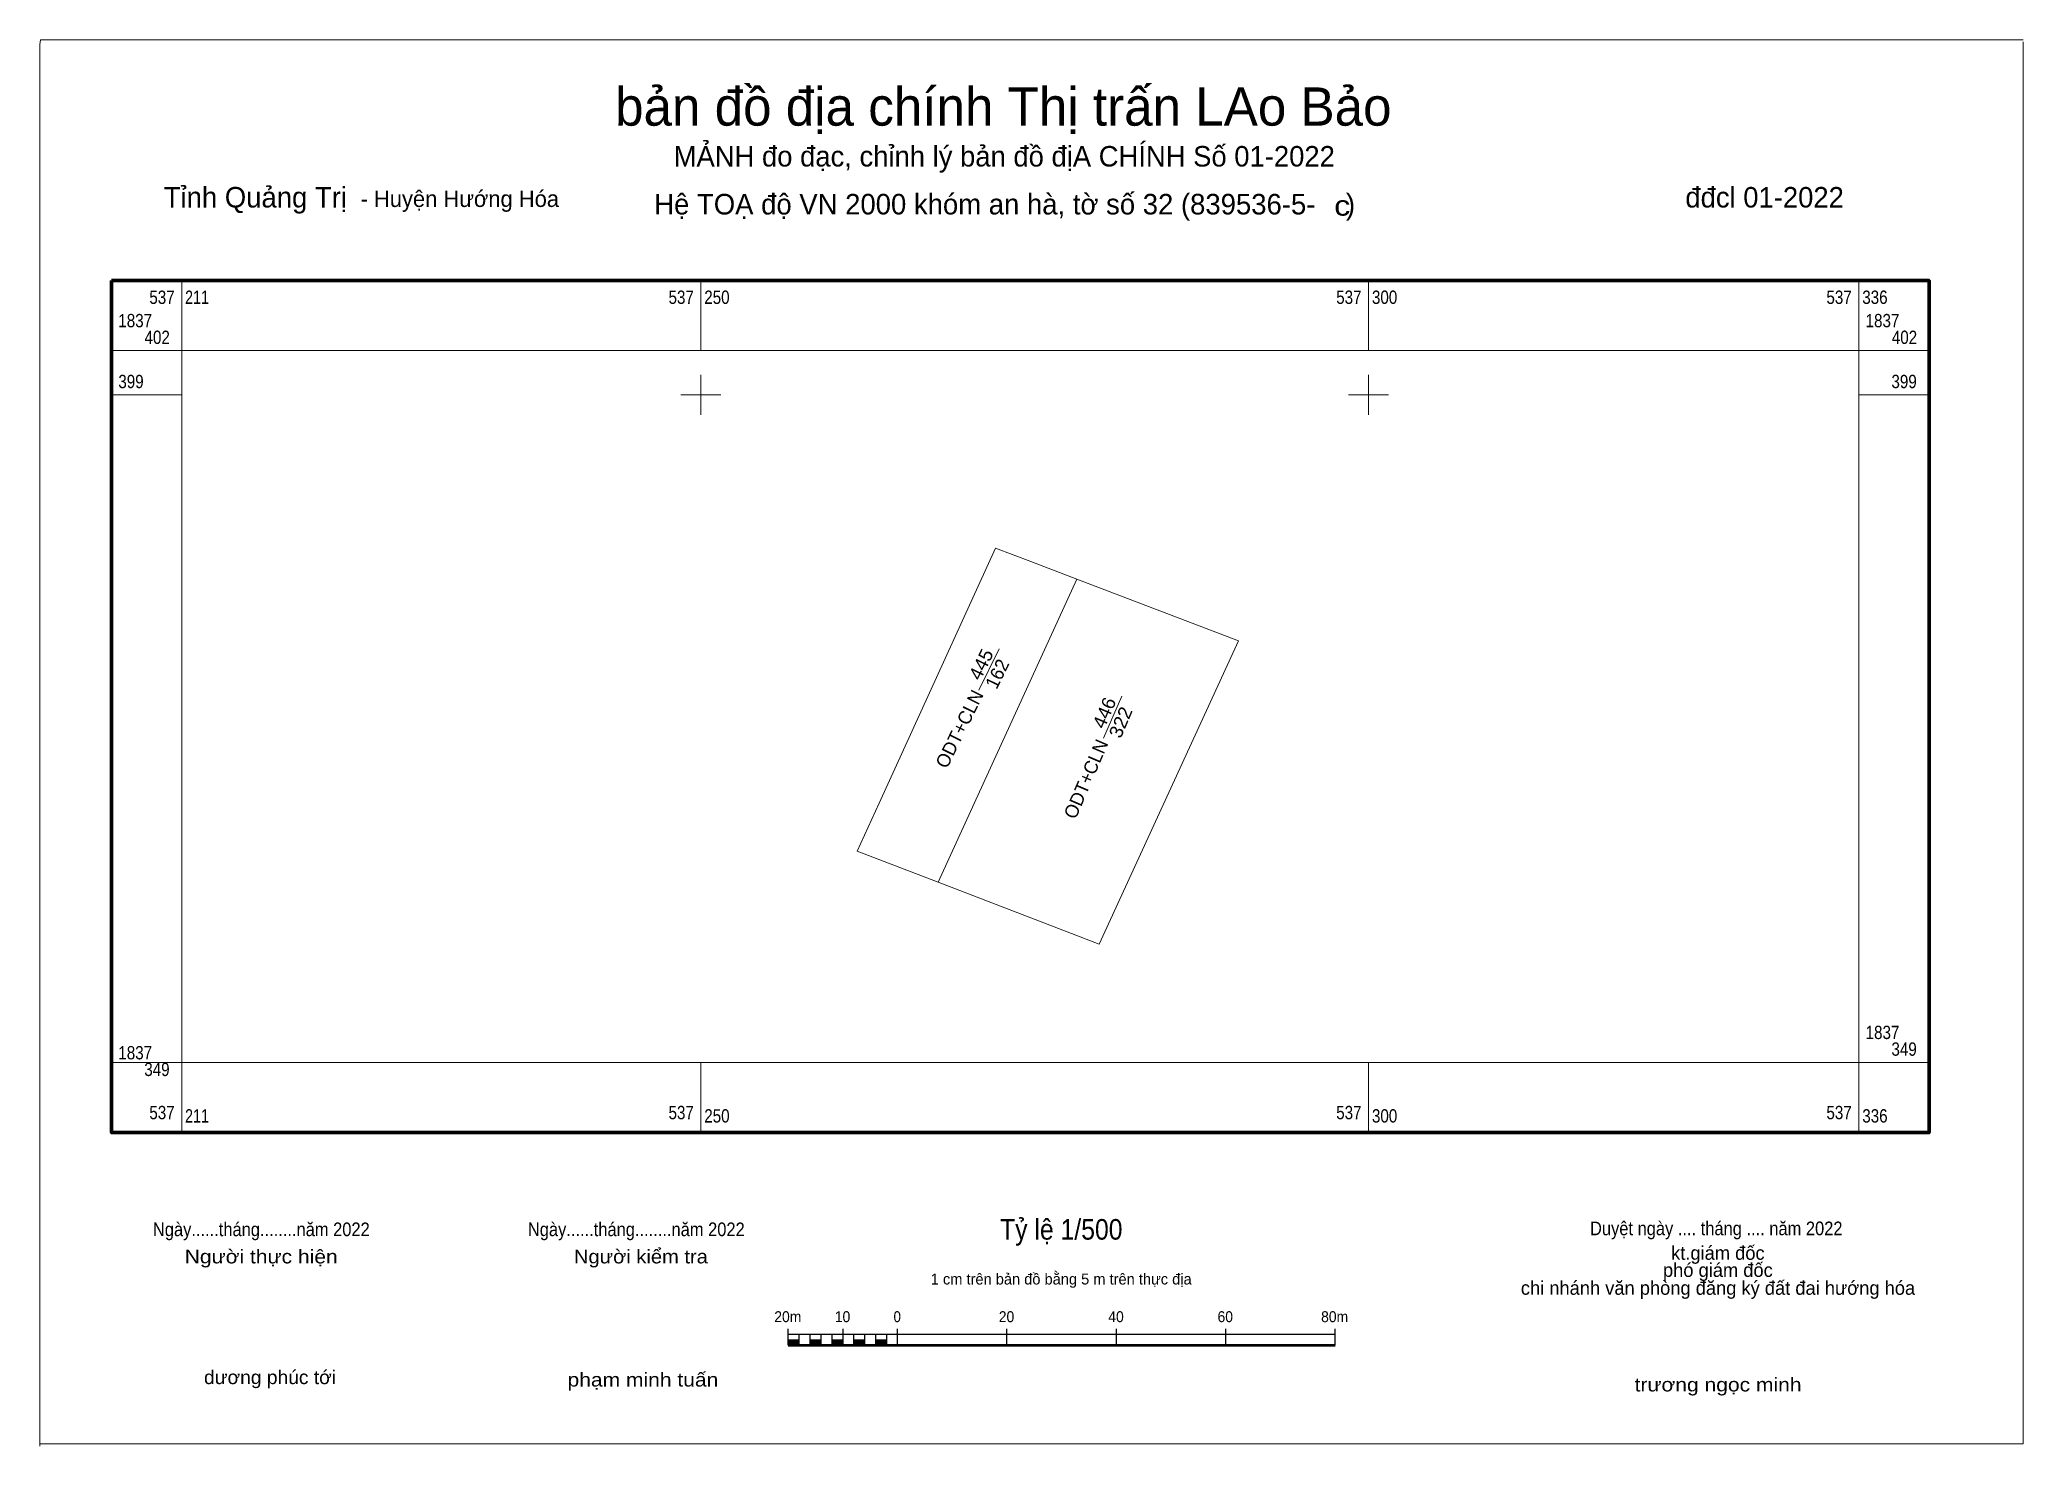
# Model space of a CAD drawing. Header units: metres. Extents: x 537200 to 537349, y 1837321 to 1837426.
import ezdxf
from ezdxf.enums import TextEntityAlignment as Align

# ---------------------------------------------------------------- set-up
doc = ezdxf.new("R2010")
doc.units = ezdxf.units.M
doc.header["$LTSCALE"] = 0.4
for name, color, linetype, lineweight in [('10', 7, 'Continuous', 13), ('11', 7, 'Continuous', 13), ('13', 7, 'Continuous', 13), ('2', 7, 'Continuous', 25), ('63', 7, 'Continuous', 13), ('9', 7, 'Continuous', 13)]:
    doc.layers.add(name, color=color, linetype=linetype, lineweight=lineweight)
doc.layers.add('4', color=7, linetype='Continuous')

msp = doc.modelspace()

# ---------------------------------------------------------------- hatches: boundary and pattern name
at = {"layer": '2'}
for points in [[(537256.54, 1837328.42), (537257.36, 1837328.42), (537257.36, 1837328.83), (537256.54, 1837328.83)], [(537258.18, 1837328.42), (537259, 1837328.42), (537259, 1837328.83), (537258.18, 1837328.83)], [(537259.82, 1837328.42), (537260.64, 1837328.42), (537260.64, 1837328.83), (537259.82, 1837328.83)], [(537261.45, 1837328.42), (537262.27, 1837328.42), (537262.27, 1837328.83), (537261.45, 1837328.83)], [(537263.09, 1837328.42), (537263.91, 1837328.42), (537263.91, 1837328.83), (537263.09, 1837328.83)]]:
    msp.add_hatch(color=256, dxfattribs=at).paths.add_polyline_path(points)

# ---------------------------------------------------------------- linework, layer by layer
at = {"layer": '10'}
for points in [[(537267.77, 1837363.09), (537261.7, 1837365.42), (537263.34, 1837369.02), (537272.07, 1837388.12), (537274.71, 1837387.11), (537278.14, 1837385.8)], [(537267.77, 1837363.09), (537274.71, 1837360.42), (537279.83, 1837358.45), (537290.25, 1837381.17), (537278.14, 1837385.8)]]:
    msp.add_lwpolyline(points, dxfattribs=at)
at = {"layer": '11'}
msp.add_line((537200.53, 1837426.2), (537349.03, 1837426.2), dxfattribs=at)
for points in [[(537200.48, 1837320.85), (537200.48, 1837425.85), (537200.53, 1837426.2)], [(537349.03, 1837426.04), (537349.03, 1837321.04), (537200.53, 1837321.04)]]:
    msp.add_lwpolyline(points, dxfattribs=at)
at = {"layer": '13'}
for p, q in [((537270.8, 1837377.49), (537272.33, 1837380.57)), ((537280.15, 1837373.88), (537281.51, 1837377.04))]:
    msp.add_line(p, q, dxfattribs=at)
at = {"layer": '2'}
for p, q in [((537256.54, 1837328.42), (537256.54, 1837329.65)), ((537256.54, 1837329.24), (537297.49, 1837329.24)), ((537257.36, 1837328.42), (537257.36, 1837329.24)), ((537258.18, 1837328.42), (537258.18, 1837329.24)), ((537259, 1837328.42), (537259, 1837329.24)), ((537259.82, 1837328.42), (537259.82, 1837329.24)), ((537260.64, 1837328.42), (537260.64, 1837329.65)), ((537261.45, 1837328.42), (537261.45, 1837329.24)), ((537262.27, 1837328.42), (537262.27, 1837329.24)), ((537263.09, 1837328.42), (537263.09, 1837329.24)), ((537263.91, 1837328.42), (537263.91, 1837329.24)), ((537264.73, 1837328.42), (537264.73, 1837329.65)), ((537272.92, 1837328.42), (537272.92, 1837329.65)), ((537281.11, 1837328.42), (537281.11, 1837329.65)), ((537289.3, 1837328.42), (537289.3, 1837329.65)), ((537297.49, 1837328.42), (537297.49, 1837329.65))]:
    msp.add_line(p, q, dxfattribs=at)
at = {"layer": '2', "lineweight": 53}
msp.add_line((537256.54, 1837328.42), (537297.49, 1837328.42), dxfattribs=at)
at = {"layer": '2', "lineweight": 13}
for points in [[(537256.54, 1837328.42), (537257.36, 1837328.42), (537257.36, 1837328.83), (537256.54, 1837328.83)], [(537258.18, 1837328.42), (537259, 1837328.42), (537259, 1837328.83), (537258.18, 1837328.83)], [(537259.82, 1837328.42), (537260.64, 1837328.42), (537260.64, 1837328.83), (537259.82, 1837328.83)], [(537261.45, 1837328.42), (537262.27, 1837328.42), (537262.27, 1837328.83), (537261.45, 1837328.83)], [(537263.09, 1837328.42), (537263.91, 1837328.42), (537263.91, 1837328.83), (537263.09, 1837328.83)]]:
    msp.add_lwpolyline(points, close=True, dxfattribs=at)
at = {"layer": '63'}
for p, q in [((537211.12, 1837402.91), (537211.12, 1837408.16)), ((537250, 1837402.91), (537250, 1837408.16)), ((537300, 1837402.91), (537300, 1837408.16)), ((537336.72, 1837402.91), (537336.72, 1837408.16)), ((537211.12, 1837402.91), (537205.87, 1837402.91)), ((537336.72, 1837402.91), (537341.97, 1837402.91)), ((537250, 1837398.1), (537250, 1837401.1)), ((537300, 1837398.1), (537300, 1837401.1)), ((537211.12, 1837399.6), (537205.87, 1837399.6)), ((537248.5, 1837399.6), (537251.5, 1837399.6)), ((537298.5, 1837399.6), (537301.5, 1837399.6)), ((537336.72, 1837399.6), (537341.97, 1837399.6)), ((537211.12, 1837349.6), (537205.87, 1837349.6)), ((537211.12, 1837349.6), (537205.87, 1837349.6)), ((537211.12, 1837349.6), (537211.12, 1837344.35)), ((537250, 1837349.6), (537250, 1837344.35)), ((537300, 1837349.6), (537300, 1837344.35)), ((537336.72, 1837349.6), (537336.72, 1837344.35)), ((537336.72, 1837349.6), (537341.97, 1837349.6)), ((537336.72, 1837349.6), (537341.97, 1837349.6))]:
    msp.add_line(p, q, dxfattribs=at)
at = {"layer": '63', "lineweight": 70}
msp.add_lwpolyline([(537205.87, 1837408.16), (537341.97, 1837408.16), (537341.97, 1837344.35), (537205.87, 1837344.35)], close=True, dxfattribs=at)
at = {"layer": '63'}
msp.add_lwpolyline([(537211.12, 1837402.91), (537336.72, 1837402.91), (537336.72, 1837349.6), (537211.12, 1837349.6)], close=True, dxfattribs=at)
at = {"layer": '9'}
msp.add_line((537267.77, 1837363.09), (537278.14, 1837385.8), dxfattribs=at)

# ---------------------------------------------------------------- texts
at = {"layer": '13', "width": 1.05}
for s, rotation, p in [('445', 63.657, (537271.4314, 1837379.1931)), ('446', 66.724, (537280.6656, 1837375.5924))]:
    msp.add_text(s, height=1, rotation=rotation, dxfattribs=at).set_placement(p, align=Align.CENTER)
at = {"layer": '2'}
for s, height, p in [('bản đồ địa chính Thị trấn LAo Bảo', 2.865, (537272.645, 1837419.76)), ('MẢNH đo đạc, chỉnh lý bản đồ địA CHÍNH Số 01-2022', 1.535, (537272.715, 1837416.7)), ('Hệ TOẠ độ VN 2000 khóm an hà, tờ số 32 (839536-5-    )', 1.539, (537272.745, 1837413.11)), ('kt.giám đốc', 1.024, (537326.155, 1837334.82)), ('1 cm trên bản đồ bằng 5 m trên thực địa', 0.8188, (537276.98, 1837332.97)), ('chi nhánh văn phòng đăng ký đất đai hướng hóa', 1.024, (537326.165, 1837332.2)), ('phó giám đốc', 1.024, (537326.155, 1837333.54))]:
    msp.add_text(s, height=height, dxfattribs=at).set_placement(p, align=Align.CENTER)
for s, height, p in [('Tỉnh Quảng Trị ', 1.539, (537209.77, 1837413.63)), ('- Huyện Hướng Hóa', 1.228, (537224.51, 1837413.67))]:
    msp.add_text(s, height=height, dxfattribs=at).set_placement(p)
msp.add_text(' đđcl 01-2022', height=1.535, dxfattribs=at).set_placement((537335.59, 1837413.63), align=Align.RIGHT)
for rotation, p in [(63.657, (537271.2052, 1837377.1663)), (66.724, (537280.5343, 1837373.5149))]:
    msp.add_text('ODT+CLN', height=1, rotation=rotation, dxfattribs=at).set_placement(p, align=Align.RIGHT)
for s, height, width, p in [('Tỷ lệ 1/500', 1.54, 0.9, (537276.985, 1837336.33)), ('Duyệt ngày .... tháng .... năm 2022', 1.024, 0.9, (537326.035, 1837336.66)), ('Ngày......tháng........năm 2022', 1.024, 0.9, (537217.08, 1837336.59)), ('Ngày......tháng........năm 2022', 1.024, 0.9, (537245.16, 1837336.59)), ('Người thực hiện', 1.024, 1.15, (537217.07, 1837334.55)), ('Người kiểm tra', 1.024, 1.1, (537245.505, 1837334.55)), ('20m', 0.8188, 0.95, (537256.505, 1837330.15)), ('10', 0.8188, 0.95, (537260.605, 1837330.15)), ('0', 0.8188, 0.9, (537264.7, 1837330.15)), ('20', 0.8188, 0.95, (537272.885, 1837330.15)), ('40', 0.8188, 0.95, (537281.085, 1837330.15)), ('60', 0.8188, 0.95, (537289.265, 1837330.15)), ('80m', 0.8188, 0.95, (537297.455, 1837330.15)), ('dương phúc tới', 1.024, 1.05, (537217.73, 1837325.51)), ('phạm minh tuấn', 1.024, 1.15, (537245.655, 1837325.33)), ('trương ngọc minh', 1.024, 1.15, (537326.17, 1837324.96))]:
    msp.add_text(s, height=height, dxfattribs=dict(at, width=width)).set_placement(p, align=Align.CENTER)
at = {"layer": '4'}
msp.add_text(' 162', height=1, rotation=63.657, dxfattribs=at).set_placement((537272.5531, 1837378.3181), align=Align.CENTER)
at = {"layer": '4', "width": 1.05}
msp.add_text('322', height=1, rotation=66.724, dxfattribs=at).set_placement((537281.8878, 1837374.8774), align=Align.CENTER)
at = {"layer": '63', "width": 1.2}
msp.add_text('c', height=1.5, dxfattribs=at).set_placement((537298.025, 1837413.02), align=Align.CENTER)
at = {"layer": '63', "width": 0.85}
for s, p in [('537', (537210.59, 1837406.41)), ('537', (537249.47, 1837406.41)), ('537', (537299.47, 1837406.41)), ('537', (537336.18, 1837406.41)), ('402', (537210.23, 1837403.41)), ('402', (537341.08, 1837403.41)), ('399', (537341.05, 1837400.1)), ('349', (537341.05, 1837350.1)), ('349', (537341.05, 1837350.1)), ('349', (537210.21, 1837348.58)), ('537', (537210.59, 1837345.35)), ('537', (537249.47, 1837345.35)), ('537', (537299.47, 1837345.35)), ('537', (537336.18, 1837345.35))]:
    msp.add_text(s, height=1, dxfattribs=at).set_placement(p, align=Align.RIGHT)
at = {"layer": '63'}
for s, width, p in [('211', 0.8, (537211.37, 1837406.41)), ('250', 0.85, (537250.25, 1837406.41)), ('300', 0.85, (537300.25, 1837406.41)), ('336', 0.85, (537336.97, 1837406.41)), ('1837', 0.85, (537206.37, 1837404.66)), ('1837', 0.85, (537337.22, 1837404.66)), ('399', 0.85, (537206.37, 1837400.1)), ('1837', 0.85, (537337.22, 1837351.35)), ('1837', 0.85, (537337.22, 1837351.35)), ('1837', 0.85, (537206.37, 1837349.83)), ('211', 0.8, (537211.37, 1837345.1)), ('250', 0.85, (537250.25, 1837345.1)), ('300', 0.85, (537300.25, 1837345.1)), ('336', 0.85, (537336.97, 1837345.1))]:
    msp.add_text(s, height=1, dxfattribs=dict(at, width=width)).set_placement(p)

doc.saveas('drawing.dxf')
